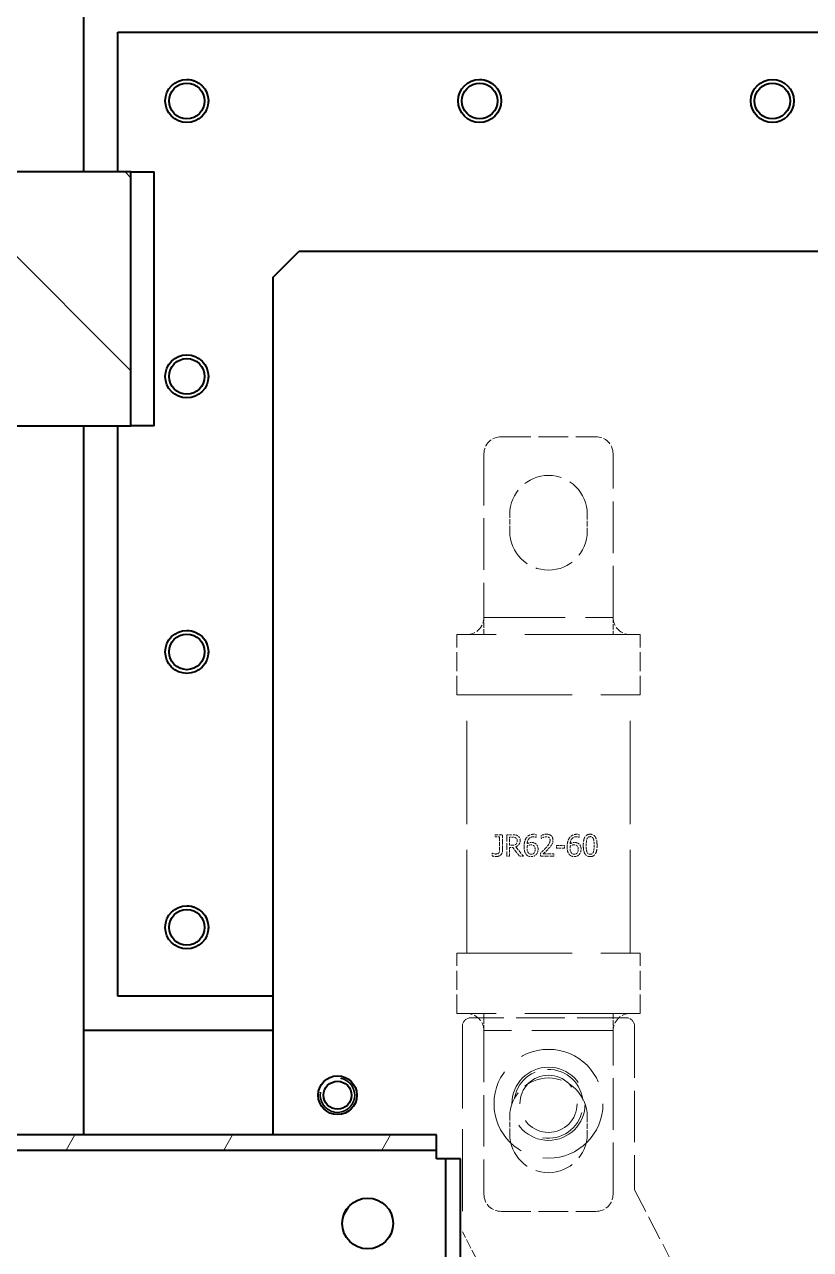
# Model space of a CAD drawing. Header units: millimetres. Extents: x 0 to 5945, y 0 to 4205.
# Drawn here: x 1762.9 to 1854.2, y 637.2 to 779.5 of the extents above; entities that cross this region are included whole.
import ezdxf

# ---------------------------------------------------------------- set-up
doc = ezdxf.new("R2010")
doc.units = ezdxf.units.MM
doc.header["$LTSCALE"] = 5
doc.linetypes.add('DASHED', pattern=[0.2067, 0.1654, -0.0413])
for name, color, linetype, lineweight in [('가려진 것(ISO)', 2, 'DASHED', 18), ('가시적인 것(ISO)', 3, 'Continuous', 40), ('가시적인 좁은 것(ISO)', 3, 'Continuous', 35), ('해치(ISO)', 7, 'Continuous', 18)]:
    doc.layers.add(name, color=color, linetype=linetype, lineweight=lineweight)

msp = doc.modelspace()

# ---------------------------------------------------------------- hatches: boundary and pattern name
at = {"layer": '해치(ISO)'}
h = msp.add_hatch(dxfattribs=at)
h.set_pattern_fill('ANSI31', color=256, scale=127, angle=90.00021, style=0)
h.set_pattern_definition([(135.0002, (0, 0), (-11.22528, -11.22536), [])])
h.paths.add_polyline_path([(1775.237, 732.873), (1775.237, 762.373), (1738.237, 762.373), (1738.237, 732.873)])
h = msp.add_hatch(dxfattribs=at)
h.set_pattern_fill('ANSI31', color=256, scale=127, angle=14.99998, style=0)
h.set_pattern_definition([(60, (0, 0), (-13.74815, 7.9375), [])])
edge = h.paths.add_edge_path()
edge.add_ellipse((1787.737, 575.323), major_axis=(2.95, 0), ratio=1, start_angle=0, end_angle=360)
edge = h.paths.add_edge_path()
edge.add_ellipse((1767.737, 575.323), major_axis=(2.95, 0), ratio=1, start_angle=0, end_angle=360)
edge = h.paths.add_edge_path()
edge.add_ellipse((1717.737, 575.323), major_axis=(2.95, 0), ratio=1, start_angle=0, end_angle=360)
edge = h.paths.add_edge_path()
edge.add_ellipse((1697.737, 575.323), major_axis=(2.95, 0), ratio=1, start_angle=0, end_angle=360)
edge = h.paths.add_edge_path()
edge.add_ellipse((1677.737, 575.323), major_axis=(2.95, 0), ratio=1, start_angle=0, end_angle=360)
edge = h.paths.add_edge_path()
edge.add_ellipse((1802.737, 640.223), major_axis=(2.95, 0), ratio=1, start_angle=0, end_angle=360)
edge = h.paths.add_edge_path()
edge.add_ellipse((1662.737, 640.223), major_axis=(2.95, 0), ratio=1, start_angle=0, end_angle=360)
edge = h.paths.add_edge_path()
edge.add_ellipse((1662.737, 566.223), major_axis=(2.95, 0), ratio=1, start_angle=0, end_angle=360)
edge = h.paths.add_edge_path()
edge.add_ellipse((1802.737, 566.223), major_axis=(-2.95, 0), ratio=1, start_angle=0, end_angle=32.72269)
edge.add_ellipse((1802.737, 566.223), major_axis=(-2.482, -1.595), ratio=1, start_angle=0, end_angle=114.5049)
edge.add_ellipse((1802.737, 566.223), major_axis=(2.48, -1.597), ratio=1, start_angle=0, end_angle=40.62343)
edge.add_ellipse((1802.737, 566.223), major_axis=(2.922, 0.403), ratio=1, start_angle=0, end_angle=164.24824)
edge.add_ellipse((1802.737, 566.223), major_axis=(-2.922, 0.405), ratio=1, start_angle=0, end_angle=7.90075)
h.paths.add_polyline_path([(1651.941, 647.723), (1651.941, 558.723), (1653.704, 558.723), (1653.704, 647.723)])
h.paths.add_polyline_path([(1813.533, 558.723), (1813.533, 564.622), (1813.533, 566.622), (1813.533, 647.723), (1811.77, 647.723), (1811.77, 566.623), (1811.77, 564.623), (1811.77, 558.723)])
h.paths.add_polyline_path([(1654.737, 557.69), (1654.737, 555.927), (1810.737, 555.927), (1810.737, 557.69)])
h.paths.add_polyline_path([(1654.737, 650.519), (1654.737, 648.756), (1810.737, 648.756), (1810.737, 650.519)])

# ---------------------------------------------------------------- linework, layer by layer
at = {"layer": '가려진 것(ISO)', "ltscale": 4.190233}
for p, q in [((1818.237, 731.623), (1829.237, 731.623)), ((1818.237, 641.623), (1829.237, 641.623))]:
    msp.add_line(p, q, dxfattribs=at)
at = {"layer": '가려진 것(ISO)', "ltscale": 7.237747}
for p, q in [((1816.237, 729.623), (1816.237, 710.623)), ((1831.237, 710.623), (1831.237, 729.623)), ((1816.237, 662.623), (1816.237, 643.623)), ((1831.237, 643.623), (1831.237, 662.623)), ((1833.737, 663.123), (1833.737, 644.123))]:
    msp.add_line(p, q, dxfattribs=at)
at = {"layer": '가려진 것(ISO)', "ltscale": 0.761779}
for p, q in [((1819.237, 720.623), (1819.237, 722.623)), ((1828.237, 722.623), (1828.237, 720.623)), ((1816.237, 708.623), (1816.237, 710.623)), ((1831.237, 710.623), (1831.237, 708.623)), ((1816.237, 662.623), (1816.237, 664.623)), ((1831.237, 664.623), (1831.237, 662.623)), ((1819.237, 650.623), (1819.237, 652.623)), ((1828.237, 652.623), (1828.237, 650.623))]:
    msp.add_line(p, q, dxfattribs=at)
at = {"layer": '가려진 것(ISO)', "ltscale": 11.399102}
for p, q in [((1816.237, 710.623), (1831.237, 710.623)), ((1831.237, 662.623), (1816.237, 662.623))]:
    msp.add_line(p, q, dxfattribs=at)
at = {"layer": '가려진 것(ISO)', "ltscale": 16.186726}
for p, q in [((1834.387, 708.623), (1813.087, 708.623)), ((1813.087, 701.623), (1834.387, 701.623)), ((1813.087, 671.623), (1834.387, 671.623)), ((1834.387, 664.623), (1813.087, 664.623))]:
    msp.add_line(p, q, dxfattribs=at)
at = {"layer": '가려진 것(ISO)', "ltscale": 2.666475}
for p, q in [((1813.087, 701.623), (1813.087, 708.623)), ((1834.387, 701.623), (1834.387, 708.623)), ((1813.087, 664.623), (1813.087, 671.623)), ((1834.387, 664.623), (1834.387, 671.623))]:
    msp.add_line(p, q, dxfattribs=at)
at = {"layer": '가려진 것(ISO)', "ltscale": 14.513788}
for p, q in [((1814.237, 671.623), (1814.237, 701.623)), ((1833.237, 671.623), (1833.237, 701.623))]:
    msp.add_line(p, q, dxfattribs=at)
at = {"layer": '가려진 것(ISO)', "ltscale": 0.408742}
msp.add_line((1817.53, 685.386), (1818.391, 685.386), dxfattribs=at)
at = {"layer": '가려진 것(ISO)', "ltscale": 0.101}
msp.add_line((1817.53, 685.386), (1817.53, 685.121), dxfattribs=at)
at = {"layer": '가려진 것(ISO)', "ltscale": 0.254898}
msp.add_line((1818.058, 685.121), (1817.53, 685.121), dxfattribs=at)
at = {"layer": '가려진 것(ISO)', "ltscale": 0.554793}
msp.add_line((1818.058, 685.121), (1818.058, 683.664), dxfattribs=at)
at = {"layer": '가려진 것(ISO)', "ltscale": 0.704514}
msp.add_line((1818.391, 683.536), (1818.391, 685.386), dxfattribs=at)
at = {"layer": '가려진 것(ISO)', "ltscale": 0.277625}
msp.add_line((1818.881, 685.386), (1819.525, 685.386), dxfattribs=at)
at = {"layer": '가려진 것(ISO)', "ltscale": 0.952248}
msp.add_line((1818.881, 685.386), (1818.881, 682.886), dxfattribs=at)
at = {"layer": '가려진 것(ISO)', "ltscale": 0.357995}
msp.add_line((1819.213, 684.158), (1819.213, 685.098), dxfattribs=at)
at = {"layer": '가려진 것(ISO)', "ltscale": 0.140725}
msp.add_line((1819.543, 685.098), (1819.213, 685.098), dxfattribs=at)
at = {"layer": '가려진 것(ISO)', "ltscale": 0.005363}
msp.add_line((1822.307, 685.076), (1822.293, 685.076), dxfattribs=at)
at = {"layer": '가려진 것(ISO)', "ltscale": 0.122609}
for p, q in [((1822.307, 685.076), (1822.307, 685.398)), ((1827.307, 685.076), (1827.307, 685.398))]:
    msp.add_line(p, q, dxfattribs=at)
at = {"layer": '가려진 것(ISO)', "ltscale": 0.135729}
msp.add_line((1822.872, 685.289), (1822.872, 684.932), dxfattribs=at)
at = {"layer": '가려진 것(ISO)', "ltscale": 0.006873}
msp.add_line((1822.89, 684.932), (1822.872, 684.932), dxfattribs=at)
at = {"layer": '가려진 것(ISO)', "ltscale": 0.005708}
msp.add_line((1827.307, 685.076), (1827.293, 685.076), dxfattribs=at)
at = {"layer": '가려진 것(ISO)', "ltscale": 0.009279}
msp.add_line((1817.21, 683.22), (1817.228, 683.22), dxfattribs=at)
at = {"layer": '가려진 것(ISO)', "ltscale": 0.121838}
msp.add_line((1817.21, 683.22), (1817.21, 682.9), dxfattribs=at)
at = {"layer": '가려진 것(ISO)', "ltscale": 0.124447}
msp.add_line((1819.213, 684.158), (1819.505, 684.158), dxfattribs=at)
at = {"layer": '가려진 것(ISO)', "ltscale": 0.378833}
msp.add_line((1819.213, 682.886), (1819.213, 683.881), dxfattribs=at)
at = {"layer": '가려진 것(ISO)', "ltscale": 0.162092}
msp.add_line((1819.594, 683.881), (1819.213, 683.881), dxfattribs=at)
at = {"layer": '가려진 것(ISO)', "ltscale": 0.500089}
msp.add_line((1820.384, 682.886), (1819.594, 683.881), dxfattribs=at)
at = {"layer": '가려진 것(ISO)', "ltscale": 0.549816}
msp.add_line((1819.926, 683.974), (1820.816, 682.886), dxfattribs=at)
at = {"layer": '가려진 것(ISO)', "ltscale": 0.134957}
msp.add_line((1822.819, 683.241), (1822.819, 682.886), dxfattribs=at)
at = {"layer": '가려진 것(ISO)', "ltscale": 0.467898}
msp.add_line((1823.133, 683.176), (1824.361, 683.176), dxfattribs=at)
at = {"layer": '가려진 것(ISO)', "ltscale": 0.110261}
msp.add_line((1824.361, 682.886), (1824.361, 683.176), dxfattribs=at)
at = {"layer": '가려진 것(ISO)', "ltscale": 0.364289}
for p, q in [((1824.665, 684.132), (1825.611, 684.132)), ((1825.611, 683.828), (1824.665, 683.828))]:
    msp.add_line(p, q, dxfattribs=at)
at = {"layer": '가려진 것(ISO)', "ltscale": 0.115664}
for p, q in [((1824.665, 684.132), (1824.665, 683.828)), ((1825.611, 683.828), (1825.611, 684.132))]:
    msp.add_line(p, q, dxfattribs=at)
at = {"layer": '가려진 것(ISO)', "ltscale": 0.144507}
msp.add_line((1819.213, 682.886), (1818.881, 682.886), dxfattribs=at)
at = {"layer": '가려진 것(ISO)', "ltscale": 0.173639}
msp.add_line((1820.816, 682.886), (1820.384, 682.886), dxfattribs=at)
at = {"layer": '가려진 것(ISO)', "ltscale": 0.587895}
msp.add_line((1824.361, 682.886), (1822.819, 682.886), dxfattribs=at)
at = {"layer": '가려진 것(ISO)', "ltscale": 6.856808}
msp.add_line((1832.737, 664.123), (1814.737, 664.123), dxfattribs=at)
at = {"layer": '가려진 것(ISO)', "ltscale": 11.546256}
msp.add_line((1813.737, 663.123), (1813.737, 639.257), dxfattribs=at)
at = {"layer": '가려진 것(ISO)', "ltscale": 3.430929}
msp.add_line((1833.737, 644.123), (1837.875, 636.123), dxfattribs=at)
at = {"layer": '가려진 것(ISO)', "ltscale": 1.343958}
msp.add_line((1815.358, 636.123), (1813.737, 639.257), dxfattribs=at)
at = {"layer": '가려진 것(ISO)', "ltscale": 12.817657}
msp.add_circle((1823.737, 654.123), 6.325, dxfattribs=at)
at = {"layer": '가려진 것(ISO)', "ltscale": 12.918983}
msp.add_circle((1823.737, 654.123), 4.25, dxfattribs=at)
at = {"layer": '가려진 것(ISO)', "ltscale": 10.102645}
msp.add_circle((1823.737, 654.123), 3.324, dxfattribs=at)
at = {"layer": '가려진 것(ISO)', "ltscale": 1.196656}
for centre, start, end in [((1818.237, 729.623), 90, 180), ((1829.237, 729.623), 0, 90), ((1814.237, 710.623), 270, 0), ((1833.237, 710.623), 180, 270), ((1814.237, 662.623), 0, 90), ((1833.237, 662.623), 90, 180), ((1818.237, 643.623), 180, 270), ((1829.237, 643.623), 270, 0)]:
    msp.add_arc(centre, 2, start, end, dxfattribs=at)
at = {"layer": '가려진 것(ISO)', "ltscale": 5.385303}
for centre, start, end in [((1823.737, 722.623), 0, 180), ((1823.737, 720.623), 180, 0), ((1823.737, 652.623), 0, 180), ((1823.737, 650.623), 180, 0)]:
    msp.add_arc(centre, 4.5, start, end, dxfattribs=at)
at = {"layer": '가려진 것(ISO)', "ltscale": 0.598278}
for centre, start, end in [((1814.737, 663.123), 90, 180), ((1832.737, 663.123), 0, 90)]:
    msp.add_arc(centre, 1, start, end, dxfattribs=at)
at = {"layer": '가려진 것(ISO)', "ltscale": 7.180437}
msp.add_arc((1823.737, 654.123), 4, 260, 170, dxfattribs=at)
at = {"layer": '가려진 것(ISO)', "ltscale": 0.273012}
msp.add_open_spline([(1820.161, 685.254), (1820.086, 685.303), (1820.007, 685.337), (1819.826, 685.377), (1819.701, 685.382), (1819.596, 685.386), (1819.561, 685.386), (1819.525, 685.386)], degree=3, knots=[-0.054664366, -0.054664366, -0.054664366, -0.054664366, -0.034591986, -0.034591986, -0.011808294, -0.011808294, 0, 0, 0, 0], dxfattribs=at)
at = {"layer": '가려진 것(ISO)', "ltscale": 0.171168}
msp.add_open_spline([(1819.543, 685.098), (1819.663, 685.098), (1819.737, 685.088), (1819.839, 685.065), (1819.892, 685.045), (1819.941, 685.013)], degree=3, knots=[-0.034060259, -0.034060259, -0.034060259, -0.034060259, -0.018377556, -0.018377556, 0, 0, 0, 0], dxfattribs=at)
at = {"layer": '가려진 것(ISO)', "ltscale": 0.377433}
msp.add_open_spline([(1819.926, 683.974), (1820.022, 684.01), (1820.113, 684.059), (1820.24, 684.169), (1820.3, 684.231), (1820.393, 684.391), (1820.421, 684.476), (1820.442, 684.612), (1820.445, 684.66), (1820.445, 684.707)], degree=3, knots=[-0.1196822, -0.1196822, -0.1196822, -0.1196822, -0.0707649, -0.0707649, -0.04154706, -0.04154706, -0.0142504, -0.0142504, 0, 0, 0, 0], dxfattribs=at)
at = {"layer": '가려진 것(ISO)', "ltscale": 0.149238}
msp.add_open_spline([(1819.941, 685.013), (1819.97, 684.994), (1819.996, 684.97), (1820.038, 684.918), (1820.056, 684.889), (1820.09, 684.797), (1820.099, 684.739), (1820.099, 684.681)], degree=3, knots=[-0.044371603, -0.044371603, -0.044371603, -0.044371603, -0.029728462, -0.029728462, -0.01746242, -0.01746242, 0, 0, 0, 0], dxfattribs=at)
at = {"layer": '가려진 것(ISO)', "ltscale": 0.166024}
msp.add_open_spline([(1820.099, 684.681), (1820.099, 684.633), (1820.095, 684.585), (1820.076, 684.481), (1820.06, 684.441), (1820.026, 684.368), (1819.995, 684.325), (1819.957, 684.288)], degree=3, knots=[-0.031333941, -0.031333941, -0.031333941, -0.031333941, -0.024721506, -0.024721506, -0.016696328, -0.016696328, 0, 0, 0, 0], dxfattribs=at)
at = {"layer": '가려진 것(ISO)', "ltscale": 0.25046}
msp.add_open_spline([(1820.445, 684.707), (1820.445, 684.765), (1820.44, 684.824), (1820.417, 684.931), (1820.4, 684.979), (1820.355, 685.064), (1820.311, 685.136), (1820.207, 685.223), (1820.184, 685.239), (1820.161, 685.254)], degree=3, knots=[-0.12463153, -0.12463153, -0.12463153, -0.12463153, -0.0812809, -0.0812809, -0.04256181, -0.04256181, -0.00868724, -0.00868724, 0, 0, 0, 0], dxfattribs=at)
at = {"layer": '가려진 것(ISO)', "ltscale": 0.419814}
msp.add_open_spline([(1821.176, 685.03), (1821.092, 684.913), (1821.032, 684.783), (1820.947, 684.504), (1820.919, 684.343), (1820.904, 684.101), (1820.903, 684.042), (1820.903, 683.984)], degree=3, knots=[-0.12760007, -0.12760007, -0.12760007, -0.12760007, -0.07278553, -0.07278553, -0.01750933, -0.01750933, 0, 0, 0, 0], dxfattribs=at)
at = {"layer": '가려진 것(ISO)', "ltscale": 0.3789}
msp.add_open_spline([(1822.023, 685.433), (1821.939, 685.433), (1821.855, 685.426), (1821.697, 685.394), (1821.623, 685.371), (1821.472, 685.302), (1821.361, 685.238), (1821.229, 685.098), (1821.201, 685.065), (1821.176, 685.03)], degree=3, knots=[-0.14152519, -0.14152519, -0.14152519, -0.14152519, -0.09859645, -0.09859645, -0.05876639, -0.05876639, -0.01308196, -0.01308196, 0, 0, 0, 0], dxfattribs=at)
at = {"layer": '가려진 것(ISO)', "ltscale": 0.476875}
msp.add_open_spline([(1821.247, 684.308), (1821.256, 684.41), (1821.273, 684.513), (1821.327, 684.693), (1821.361, 684.773), (1821.464, 684.931), (1821.526, 684.988), (1821.651, 685.075), (1821.728, 685.108), (1821.866, 685.138), (1821.922, 685.143), (1821.979, 685.143)], degree=3, knots=[-0.10123763, -0.10123763, -0.10123763, -0.10123763, -0.08096199, -0.08096199, -0.06369577, -0.06369577, -0.04325844, -0.04325844, -0.01717021, -0.01717021, 0, 0, 0, 0], dxfattribs=at)
at = {"layer": '가려진 것(ISO)', "ltscale": 0.12489}
msp.add_open_spline([(1821.979, 685.143), (1822.129, 685.143), (1822.224, 685.105), (1822.273, 685.086), (1822.283, 685.081), (1822.293, 685.076)], degree=3, knots=[-0.015949455, -0.015949455, -0.015949455, -0.015949455, -0.003274133, -0.003274133, 0, 0, 0, 0], dxfattribs=at)
at = {"layer": '가려진 것(ISO)', "ltscale": 0.110616}
msp.add_open_spline([(1822.307, 685.398), (1822.228, 685.424), (1822.137, 685.43), (1822.054, 685.432), (1822.039, 685.433), (1822.023, 685.433)], degree=3, knots=[-0.025311614, -0.025311614, -0.025311614, -0.025311614, -0.004705461, -0.004705461, 0, 0, 0, 0], dxfattribs=at)
at = {"layer": '가려진 것(ISO)', "ltscale": 0.252628}
msp.add_open_spline([(1823.512, 685.439), (1823.316, 685.439), (1823.12, 685.39), (1822.916, 685.309), (1822.893, 685.299), (1822.872, 685.289)], degree=3, knots=[-0.065944454, -0.065944454, -0.065944454, -0.065944454, -0.007184685, -0.007184685, 0, 0, 0, 0], dxfattribs=at)
at = {"layer": '가려진 것(ISO)', "ltscale": 0.106803}
msp.add_open_spline([(1822.89, 684.932), (1822.918, 684.951), (1822.95, 684.972), (1823.009, 685.009), (1823.045, 685.031), (1823.106, 685.059), (1823.12, 685.065), (1823.133, 685.07)], degree=3, knots=[-0.034956599, -0.034956599, -0.034956599, -0.034956599, -0.020325539, -0.020325539, -0.004405499, -0.004405499, 0, 0, 0, 0], dxfattribs=at)
at = {"layer": '가려진 것(ISO)', "ltscale": 0.139302}
msp.add_open_spline([(1823.133, 685.07), (1823.218, 685.105), (1823.324, 685.139), (1823.454, 685.148), (1823.471, 685.149), (1823.488, 685.149)], degree=3, knots=[-0.039082403, -0.039082403, -0.039082403, -0.039082403, -0.005165579, -0.005165579, 0, 0, 0, 0], dxfattribs=at)
at = {"layer": '가려진 것(ISO)', "ltscale": 0.397771}
msp.add_open_spline([(1823.917, 684.734), (1823.917, 684.677), (1823.911, 684.62), (1823.885, 684.507), (1823.866, 684.452), (1823.811, 684.336), (1823.749, 684.223), (1823.524, 683.955), (1823.474, 683.898), (1823.423, 683.842)], degree=3, knots=[-0.24140122, -0.24140122, -0.24140122, -0.24140122, -0.17391099, -0.17391099, -0.10486596, -0.10486596, -0.02255702, -0.02255702, 0, 0, 0, 0], dxfattribs=at)
at = {"layer": '가려진 것(ISO)', "ltscale": 0.125375}
msp.add_open_spline([(1823.488, 685.149), (1823.538, 685.149), (1823.588, 685.144), (1823.679, 685.118), (1823.721, 685.1), (1823.771, 685.066), (1823.783, 685.057), (1823.794, 685.048)], degree=3, knots=[-0.033100109, -0.033100109, -0.033100109, -0.033100109, -0.018135955, -0.018135955, -0.004466706, -0.004466706, 0, 0, 0, 0], dxfattribs=at)
at = {"layer": '가려진 것(ISO)', "ltscale": 0.437306}
msp.add_open_spline([(1824.258, 684.752), (1824.258, 684.828), (1824.249, 684.904), (1824.209, 685.043), (1824.18, 685.105), (1824.102, 685.215), (1824.047, 685.275), (1823.886, 685.376), (1823.796, 685.407), (1823.639, 685.434), (1823.576, 685.439), (1823.512, 685.439)], degree=3, knots=[-0.13851553, -0.13851553, -0.13851553, -0.13851553, -0.10579696, -0.10579696, -0.07581742, -0.07581742, -0.04769428, -0.04769428, -0.01899128, -0.01899128, 0, 0, 0, 0], dxfattribs=at)
at = {"layer": '가려진 것(ISO)', "ltscale": 0.13261}
msp.add_open_spline([(1823.794, 685.048), (1823.811, 685.033), (1823.826, 685.017), (1823.853, 684.981), (1823.865, 684.961), (1823.895, 684.9), (1823.909, 684.852), (1823.917, 684.773), (1823.917, 684.753), (1823.917, 684.734)], degree=3, knots=[-0.042373061, -0.042373061, -0.042373061, -0.042373061, -0.033335124, -0.033335124, -0.023979076, -0.023979076, -0.005860378, -0.005860378, 0, 0, 0, 0], dxfattribs=at)
at = {"layer": '가려진 것(ISO)', "ltscale": 0.199185}
msp.add_open_spline([(1824.128, 684.252), (1824.164, 684.313), (1824.192, 684.378), (1824.231, 684.503), (1824.248, 684.574), (1824.257, 684.696), (1824.258, 684.724), (1824.258, 684.752)], degree=3, knots=[-0.070068024, -0.070068024, -0.070068024, -0.070068024, -0.03676824, -0.03676824, -0.008321381, -0.008321381, 0, 0, 0, 0], dxfattribs=at)
at = {"layer": '가려진 것(ISO)', "ltscale": 0.419428}
msp.add_open_spline([(1826.176, 685.03), (1826.093, 684.913), (1826.032, 684.783), (1825.954, 684.527), (1825.921, 684.369), (1825.905, 684.103), (1825.903, 684.044), (1825.903, 683.984)], degree=3, knots=[-0.1527943, -0.1527943, -0.1527943, -0.1527943, -0.07987481, -0.07987481, -0.01783484, -0.01783484, 0, 0, 0, 0], dxfattribs=at)
at = {"layer": '가려진 것(ISO)', "ltscale": 0.385581}
msp.add_open_spline([(1827.023, 685.433), (1826.939, 685.433), (1826.854, 685.426), (1826.694, 685.393), (1826.619, 685.369), (1826.467, 685.299), (1826.359, 685.236), (1826.229, 685.098), (1826.201, 685.065), (1826.176, 685.03)], degree=3, knots=[-0.14208127, -0.14208127, -0.14208127, -0.14208127, -0.09806841, -0.09806841, -0.05785779, -0.05785779, -0.01312239, -0.01312239, 0, 0, 0, 0], dxfattribs=at)
at = {"layer": '가려진 것(ISO)', "ltscale": 0.482421}
msp.add_open_spline([(1826.247, 684.308), (1826.256, 684.411), (1826.274, 684.515), (1826.329, 684.698), (1826.364, 684.779), (1826.468, 684.935), (1826.53, 684.991), (1826.656, 685.078), (1826.734, 685.11), (1826.871, 685.138), (1826.925, 685.143), (1826.979, 685.143)], degree=3, knots=[-0.10315419, -0.10315419, -0.10315419, -0.10315419, -0.08232484, -0.08232484, -0.06458383, -0.06458383, -0.04401496, -0.04401496, -0.01710048, -0.01710048, 0, 0, 0, 0], dxfattribs=at)
at = {"layer": '가려진 것(ISO)', "ltscale": 0.131135}
msp.add_open_spline([(1826.979, 685.143), (1827.131, 685.143), (1827.227, 685.104), (1827.274, 685.085), (1827.284, 685.081), (1827.293, 685.076)], degree=3, knots=[-0.016218265, -0.016218265, -0.016218265, -0.016218265, -0.003224325, -0.003224325, 0, 0, 0, 0], dxfattribs=at)
at = {"layer": '가려진 것(ISO)', "ltscale": 0.116559}
msp.add_open_spline([(1827.307, 685.398), (1827.227, 685.425), (1827.134, 685.43), (1827.053, 685.432), (1827.038, 685.433), (1827.023, 685.433)], degree=3, knots=[-0.0260772, -0.0260772, -0.0260772, -0.0260772, -0.004715452, -0.004715452, 0, 0, 0, 0], dxfattribs=at)
at = {"layer": '가려진 것(ISO)', "ltscale": 0.690458}
msp.add_open_spline([(1828.577, 685.437), (1828.466, 685.437), (1828.353, 685.42), (1828.174, 685.338), (1828.109, 685.29), (1827.979, 685.15), (1827.931, 685.059), (1827.836, 684.816), (1827.805, 684.633), (1827.781, 684.355), (1827.777, 684.243), (1827.777, 684.134)], degree=3, knots=[-0.16704468, -0.16704468, -0.16704468, -0.16704468, -0.13474958, -0.13474958, -0.11214712, -0.11214712, -0.08386527, -0.08386527, -0.03282273, -0.03282273, 0, 0, 0, 0], dxfattribs=at)
at = {"layer": '가려진 것(ISO)', "ltscale": 0.29436}
msp.add_open_spline([(1828.117, 684.134), (1828.117, 684.294), (1828.121, 684.455), (1828.151, 684.709), (1828.17, 684.809), (1828.204, 684.896)], degree=3, knots=[-0.076791672, -0.076791672, -0.076791672, -0.076791672, -0.028555611, -0.028555611, 0, 0, 0, 0], dxfattribs=at)
at = {"layer": '가려진 것(ISO)', "ltscale": 0.203335}
msp.add_open_spline([(1828.204, 684.896), (1828.227, 684.952), (1828.257, 685.005), (1828.337, 685.092), (1828.377, 685.114), (1828.46, 685.151), (1828.519, 685.159), (1828.577, 685.159)], degree=3, knots=[-0.040213998, -0.040213998, -0.040213998, -0.040213998, -0.030249494, -0.030249494, -0.019967375, -0.019967375, 0, 0, 0, 0], dxfattribs=at)
at = {"layer": '가려진 것(ISO)', "ltscale": 0.699436}
msp.add_open_spline([(1829.375, 684.136), (1829.375, 684.343), (1829.361, 684.564), (1829.287, 684.882), (1829.248, 684.998), (1829.157, 685.156), (1829.105, 685.233), (1828.945, 685.358), (1828.86, 685.396), (1828.706, 685.431), (1828.642, 685.437), (1828.577, 685.437)], degree=3, knots=[-0.26110065, -0.26110065, -0.26110065, -0.26110065, -0.15427545, -0.15427545, -0.09074831, -0.09074831, -0.05490559, -0.05490559, -0.0224065, -0.0224065, 0, 0, 0, 0], dxfattribs=at)
at = {"layer": '가려진 것(ISO)', "ltscale": 0.203215}
msp.add_open_spline([(1828.577, 685.159), (1828.633, 685.159), (1828.689, 685.151), (1828.767, 685.119), (1828.809, 685.097), (1828.892, 685.008), (1828.921, 684.957), (1828.944, 684.9)], degree=3, knots=[-0.080602149, -0.080602149, -0.080602149, -0.080602149, -0.039421956, -0.039421956, -0.018815471, -0.018815471, 0, 0, 0, 0], dxfattribs=at)
at = {"layer": '가려진 것(ISO)', "ltscale": 0.295907}
msp.add_open_spline([(1828.944, 684.9), (1828.945, 684.895), (1828.947, 684.891), (1828.993, 684.769), (1829.009, 684.64), (1829.023, 684.506), (1829.027, 684.438), (1829.032, 684.333), (1829.033, 684.295), (1829.034, 684.237), (1829.034, 684.217), (1829.035, 684.177), (1829.035, 684.156), (1829.035, 684.136)], degree=3, knots=[-0.064679379, -0.064679379, -0.064679379, -0.064679379, -0.063918993, -0.063918993, -0.043618177, -0.043618177, -0.023439167, -0.023439167, -0.012106328, -0.012106328, -0.00611506, -0.00611506, 0, 0, 0, 0], dxfattribs=at)
at = {"layer": '가려진 것(ISO)', "ltscale": 0.193094}
msp.add_open_spline([(1817.607, 683.139), (1817.595, 683.139), (1817.47, 683.14), (1817.248, 683.213), (1817.238, 683.217), (1817.228, 683.22)], degree=3, knots=[-0.091834642, -0.091834642, -0.091834642, -0.091834642, -0.004292055, -0.004292055, 0, 0, 0, 0], dxfattribs=at)
at = {"layer": '가려진 것(ISO)', "ltscale": 0.196239}
msp.add_open_spline([(1817.988, 683.275), (1817.974, 683.255), (1817.958, 683.238), (1817.919, 683.207), (1817.896, 683.193), (1817.834, 683.166), (1817.775, 683.147), (1817.65, 683.14), (1817.628, 683.139), (1817.607, 683.139)], degree=3, knots=[-0.091915659, -0.091915659, -0.091915659, -0.091915659, -0.071599429, -0.071599429, -0.047792735, -0.047792735, -0.00843318, -0.00843318, 0, 0, 0, 0], dxfattribs=at)
at = {"layer": '가려진 것(ISO)', "ltscale": 0.492594}
msp.add_open_spline([(1817.651, 682.852), (1817.752, 682.852), (1817.857, 682.863), (1818.036, 682.923), (1818.113, 682.964), (1818.219, 683.054), (1818.267, 683.103), (1818.344, 683.241), (1818.367, 683.312), (1818.387, 683.436), (1818.391, 683.486), (1818.391, 683.536)], degree=3, knots=[-0.17753396, -0.17753396, -0.17753396, -0.17753396, -0.11471799, -0.11471799, -0.06474154, -0.06474154, -0.03813067, -0.03813067, -0.01501776, -0.01501776, 0, 0, 0, 0], dxfattribs=at)
at = {"layer": '가려진 것(ISO)', "ltscale": 0.155152}
msp.add_open_spline([(1818.058, 683.664), (1818.058, 683.549), (1818.051, 683.463), (1818.036, 683.378), (1818.025, 683.341), (1818.001, 683.296), (1817.995, 683.285), (1817.988, 683.275)], degree=3, knots=[-0.030244565, -0.030244565, -0.030244565, -0.030244565, -0.016045663, -0.016045663, -0.004098835, -0.004098835, 0, 0, 0, 0], dxfattribs=at)
at = {"layer": '가려진 것(ISO)', "ltscale": 0.199946}
msp.add_open_spline([(1819.957, 684.288), (1819.93, 684.262), (1819.901, 684.24), (1819.822, 684.197), (1819.781, 684.187), (1819.679, 684.165), (1819.59, 684.158), (1819.505, 684.158)], degree=3, knots=[-0.038112853, -0.038112853, -0.038112853, -0.038112853, -0.034136392, -0.034136392, -0.028350517, -0.028350517, 0, 0, 0, 0], dxfattribs=at)
at = {"layer": '가려진 것(ISO)', "ltscale": 0.377677}
msp.add_open_spline([(1820.903, 683.984), (1820.903, 683.807), (1820.918, 683.615), (1820.992, 683.37), (1821.034, 683.251), (1821.131, 683.114), (1821.154, 683.086), (1821.178, 683.06)], degree=3, knots=[-0.14114964, -0.14114964, -0.14114964, -0.14114964, -0.05104751, -0.05104751, -0.01087401, -0.01087401, 0, 0, 0, 0], dxfattribs=at)
at = {"layer": '가려진 것(ISO)', "ltscale": 0.060158}
for points, knots in [([(1821.241, 683.909), (1821.241, 683.958), (1821.243, 683.987), (1821.245, 684.02), (1821.246, 684.044), (1821.247, 684.067)], [-0.009827418, -0.009827418, -0.009827418, -0.009827418, -0.0070958712, -0.0070958712, 0, 0, 0, 0]), ([(1826.241, 683.909), (1826.241, 683.958), (1826.243, 683.987), (1826.245, 684.02), (1826.246, 684.044), (1826.247, 684.067)], [-0.0098277635, -0.0098277635, -0.0098277635, -0.0098277635, -0.0070958832, -0.0070958832, 0, 0, 0, 0])]:
    msp.add_open_spline(points, degree=3, knots=knots, dxfattribs=at)
at = {"layer": '가려진 것(ISO)', "ltscale": 0.266972}
msp.add_open_spline([(1821.419, 683.249), (1821.392, 683.279), (1821.368, 683.314), (1821.321, 683.404), (1821.302, 683.46), (1821.253, 683.612), (1821.241, 683.763), (1821.241, 683.909)], degree=3, knots=[-0.062624171, -0.062624171, -0.062624171, -0.062624171, -0.055022876, -0.055022876, -0.043905235, -0.043905235, 0, 0, 0, 0], dxfattribs=at)
at = {"layer": '가려진 것(ISO)', "ltscale": 0.217692}
msp.add_open_spline([(1821.768, 684.483), (1821.686, 684.483), (1821.606, 684.472), (1821.461, 684.428), (1821.387, 684.395), (1821.292, 684.338), (1821.269, 684.323), (1821.247, 684.308)], degree=3, knots=[-0.064215689, -0.064215689, -0.064215689, -0.064215689, -0.034180175, -0.034180175, -0.008184893, -0.008184893, 0, 0, 0, 0], dxfattribs=at)
at = {"layer": '가려진 것(ISO)', "ltscale": 0.184592}
msp.add_open_spline([(1821.247, 684.067), (1821.341, 684.126), (1821.417, 684.154), (1821.539, 684.193), (1821.615, 684.205), (1821.693, 684.205)], degree=3, knots=[-0.039470601, -0.039470601, -0.039470601, -0.039470601, -0.023917131, -0.023917131, 0, 0, 0, 0], dxfattribs=at)
at = {"layer": '가려진 것(ISO)', "ltscale": 0.137587}
msp.add_open_spline([(1821.731, 683.107), (1821.7, 683.107), (1821.668, 683.11), (1821.613, 683.122), (1821.581, 683.131), (1821.5, 683.17), (1821.457, 683.207), (1821.419, 683.249)], degree=3, knots=[-0.040807808, -0.040807808, -0.040807808, -0.040807808, -0.027512539, -0.027512539, -0.016950541, -0.016950541, 0, 0, 0, 0], dxfattribs=at)
at = {"layer": '가려진 것(ISO)', "ltscale": 0.13104}
msp.add_open_spline([(1821.693, 684.205), (1821.775, 684.205), (1821.845, 684.194), (1821.933, 684.169), (1821.975, 684.148), (1822.013, 684.118)], degree=3, knots=[-0.027826064, -0.027826064, -0.027826064, -0.027826064, -0.014712007, -0.014712007, 0, 0, 0, 0], dxfattribs=at)
at = {"layer": '가려진 것(ISO)', "ltscale": 0.317763}
msp.add_open_spline([(1822.183, 683.682), (1822.183, 683.571), (1822.169, 683.463), (1822.108, 683.316), (1822.078, 683.268), (1821.999, 683.189), (1821.956, 683.16), (1821.852, 683.117), (1821.792, 683.107), (1821.731, 683.107)], degree=3, knots=[-0.082343246, -0.082343246, -0.082343246, -0.082343246, -0.05235454, -0.05235454, -0.034489528, -0.034489528, -0.018544585, -0.018544585, 0, 0, 0, 0], dxfattribs=at)
at = {"layer": '가려진 것(ISO)', "ltscale": 0.199722}
msp.add_open_spline([(1822.252, 684.335), (1822.192, 684.379), (1822.125, 684.42), (1821.986, 684.467), (1821.912, 684.476), (1821.821, 684.482), (1821.794, 684.483), (1821.768, 684.483)], degree=3, knots=[-0.048505632, -0.048505632, -0.048505632, -0.048505632, -0.027933514, -0.027933514, -0.008103981, -0.008103981, 0, 0, 0, 0], dxfattribs=at)
at = {"layer": '가려진 것(ISO)', "ltscale": 0.185184}
msp.add_open_spline([(1822.013, 684.118), (1822.042, 684.094), (1822.068, 684.067), (1822.116, 684.001), (1822.132, 683.967), (1822.173, 683.864), (1822.183, 683.774), (1822.183, 683.682)], degree=3, knots=[-0.045030136, -0.045030136, -0.045030136, -0.045030136, -0.036983834, -0.036983834, -0.027470808, -0.027470808, 0, 0, 0, 0], dxfattribs=at)
at = {"layer": '가려진 것(ISO)', "ltscale": 0.275053}
msp.add_open_spline([(1822.524, 683.696), (1822.524, 683.823), (1822.506, 683.952), (1822.435, 684.122), (1822.397, 684.198), (1822.302, 684.294), (1822.278, 684.315), (1822.252, 684.335)], degree=3, knots=[-0.10955646, -0.10955646, -0.10955646, -0.10955646, -0.04070122, -0.04070122, -0.00974575, -0.00974575, 0, 0, 0, 0], dxfattribs=at)
at = {"layer": '가려진 것(ISO)', "ltscale": 0.262154}
msp.add_open_spline([(1822.289, 683.068), (1822.353, 683.134), (1822.403, 683.211), (1822.489, 683.402), (1822.51, 683.502), (1822.522, 683.625), (1822.524, 683.66), (1822.524, 683.696)], degree=3, knots=[-0.05765717, -0.05765717, -0.05765717, -0.05765717, -0.036994725, -0.036994725, -0.010794869, -0.010794869, 0, 0, 0, 0], dxfattribs=at)
at = {"layer": '가려진 것(ISO)', "ltscale": 0.325045}
msp.add_open_spline([(1823.423, 683.842), (1823.328, 683.738), (1823.174, 683.577), (1822.882, 683.3), (1822.851, 683.27), (1822.819, 683.241)], degree=3, knots=[-0.12092803, -0.12092803, -0.12092803, -0.12092803, -0.01294085, -0.01294085, 0, 0, 0, 0], dxfattribs=at)
at = {"layer": '가려진 것(ISO)', "ltscale": 0.352644}
msp.add_open_spline([(1823.133, 683.176), (1823.234, 683.269), (1823.481, 683.495), (1823.731, 683.757), (1823.763, 683.79), (1823.794, 683.824)], degree=3, knots=[-0.1086404, -0.1086404, -0.1086404, -0.1086404, -0.01375066, -0.01375066, 0, 0, 0, 0], dxfattribs=at)
at = {"layer": '가려진 것(ISO)', "ltscale": 0.207195}
msp.add_open_spline([(1823.794, 683.824), (1823.901, 683.938), (1824.007, 684.056), (1824.104, 684.209), (1824.116, 684.23), (1824.128, 684.252)], degree=3, knots=[-0.054341651, -0.054341651, -0.054341651, -0.054341651, -0.007314039, -0.007314039, 0, 0, 0, 0], dxfattribs=at)
at = {"layer": '가려진 것(ISO)', "ltscale": 0.377235}
msp.add_open_spline([(1825.903, 683.984), (1825.903, 683.806), (1825.919, 683.613), (1825.998, 683.35), (1826.042, 683.24), (1826.131, 683.114), (1826.154, 683.086), (1826.178, 683.06)], degree=3, knots=[-0.1134236, -0.1134236, -0.1134236, -0.1134236, -0.04694345, -0.04694345, -0.01088835, -0.01088835, 0, 0, 0, 0], dxfattribs=at)
at = {"layer": '가려진 것(ISO)', "ltscale": 0.267162}
msp.add_open_spline([(1826.419, 683.249), (1826.392, 683.279), (1826.368, 683.314), (1826.321, 683.404), (1826.302, 683.46), (1826.253, 683.612), (1826.241, 683.762), (1826.241, 683.909)], degree=3, knots=[-0.063033156, -0.063033156, -0.063033156, -0.063033156, -0.055331918, -0.055331918, -0.044101496, -0.044101496, 0, 0, 0, 0], dxfattribs=at)
at = {"layer": '가려진 것(ISO)', "ltscale": 0.220766}
msp.add_open_spline([(1826.768, 684.483), (1826.687, 684.483), (1826.606, 684.473), (1826.461, 684.428), (1826.387, 684.395), (1826.292, 684.338), (1826.269, 684.323), (1826.247, 684.308)], degree=3, knots=[-0.065005783, -0.065005783, -0.065005783, -0.065005783, -0.034395353, -0.034395353, -0.00819549, -0.00819549, 0, 0, 0, 0], dxfattribs=at)
at = {"layer": '가려진 것(ISO)', "ltscale": 0.186866}
msp.add_open_spline([(1826.247, 684.067), (1826.341, 684.126), (1826.417, 684.154), (1826.54, 684.193), (1826.616, 684.205), (1826.693, 684.205)], degree=3, knots=[-0.040167944, -0.040167944, -0.040167944, -0.040167944, -0.024372454, -0.024372454, 0, 0, 0, 0], dxfattribs=at)
at = {"layer": '가려진 것(ISO)', "ltscale": 0.139785}
msp.add_open_spline([(1826.731, 683.107), (1826.7, 683.107), (1826.668, 683.11), (1826.615, 683.121), (1826.582, 683.13), (1826.5, 683.17), (1826.457, 683.207), (1826.419, 683.249)], degree=3, knots=[-0.044309197, -0.044309197, -0.044309197, -0.044309197, -0.028410923, -0.028410923, -0.017085279, -0.017085279, 0, 0, 0, 0], dxfattribs=at)
at = {"layer": '가려진 것(ISO)', "ltscale": 0.135257}
msp.add_open_spline([(1826.693, 684.205), (1826.78, 684.205), (1826.849, 684.192), (1826.929, 684.171), (1826.973, 684.149), (1827.013, 684.118)], degree=3, knots=[-0.026259904, -0.026259904, -0.026259904, -0.026259904, -0.015815603, -0.015815603, 0, 0, 0, 0], dxfattribs=at)
at = {"layer": '가려진 것(ISO)', "ltscale": 0.32314}
msp.add_open_spline([(1827.183, 683.682), (1827.183, 683.581), (1827.172, 683.474), (1827.108, 683.312), (1827.074, 683.267), (1827.006, 683.195), (1826.962, 683.164), (1826.855, 683.117), (1826.794, 683.107), (1826.731, 683.107)], degree=3, knots=[-0.069163698, -0.069163698, -0.069163698, -0.069163698, -0.050471564, -0.050471564, -0.036698139, -0.036698139, -0.019723682, -0.019723682, 0, 0, 0, 0], dxfattribs=at)
at = {"layer": '가려진 것(ISO)', "ltscale": 0.20766}
msp.add_open_spline([(1827.252, 684.335), (1827.205, 684.37), (1827.155, 684.401), (1827.069, 684.44), (1827.024, 684.456), (1826.919, 684.474), (1826.882, 684.478), (1826.819, 684.482), (1826.794, 684.483), (1826.768, 684.483)], degree=3, knots=[-0.078148112, -0.078148112, -0.078148112, -0.078148112, -0.042047016, -0.042047016, -0.019857517, -0.019857517, -0.008132011, -0.008132011, 0, 0, 0, 0], dxfattribs=at)
at = {"layer": '가려진 것(ISO)', "ltscale": 0.186913}
msp.add_open_spline([(1827.013, 684.118), (1827.042, 684.094), (1827.068, 684.068), (1827.117, 684.001), (1827.133, 683.967), (1827.174, 683.861), (1827.183, 683.768), (1827.183, 683.682)], degree=3, knots=[-0.041407773, -0.041407773, -0.041407773, -0.041407773, -0.034313266, -0.034313266, -0.025867753, -0.025867753, 0, 0, 0, 0], dxfattribs=at)
at = {"layer": '가려진 것(ISO)', "ltscale": 0.278911}
msp.add_open_spline([(1827.524, 683.696), (1827.524, 683.764), (1827.519, 683.831), (1827.496, 683.957), (1827.48, 684.015), (1827.435, 684.123), (1827.396, 684.2), (1827.299, 684.297), (1827.276, 684.316), (1827.252, 684.335)], degree=3, knots=[-0.11554833, -0.11554833, -0.11554833, -0.11554833, -0.07718045, -0.07718045, -0.04243276, -0.04243276, -0.00952923, -0.00952923, 0, 0, 0, 0], dxfattribs=at)
at = {"layer": '가려진 것(ISO)', "ltscale": 0.265117}
msp.add_open_spline([(1827.289, 683.068), (1827.353, 683.134), (1827.404, 683.212), (1827.484, 683.393), (1827.509, 683.491), (1827.522, 683.63), (1827.524, 683.663), (1827.524, 683.696)], degree=3, knots=[-0.070484784, -0.070484784, -0.070484784, -0.070484784, -0.041678048, -0.041678048, -0.010034016, -0.010034016, 0, 0, 0, 0], dxfattribs=at)
at = {"layer": '가려진 것(ISO)', "ltscale": 0.688916}
msp.add_open_spline([(1827.777, 684.134), (1827.777, 683.889), (1827.797, 683.646), (1827.894, 683.291), (1827.941, 683.201), (1828.022, 683.072), (1828.076, 683.011), (1828.216, 682.907), (1828.298, 682.873), (1828.448, 682.839), (1828.513, 682.833), (1828.577, 682.833)], degree=3, knots=[-0.128, -0.128, -0.128, -0.128, -0.09903788, -0.09903788, -0.07852457, -0.07852457, -0.05216661, -0.05216661, -0.0221877, -0.0221877, 0, 0, 0, 0], dxfattribs=at)
at = {"layer": '가려진 것(ISO)', "ltscale": 0.291269}
msp.add_open_spline([(1828.202, 683.38), (1828.152, 683.512), (1828.138, 683.639), (1828.121, 683.834), (1828.117, 683.995), (1828.117, 684.134)], degree=3, knots=[-0.058413696, -0.058413696, -0.058413696, -0.058413696, -0.04176152, -0.04176152, 0, 0, 0, 0], dxfattribs=at)
at = {"layer": '가려진 것(ISO)', "ltscale": 0.205923}
msp.add_open_spline([(1828.577, 683.111), (1828.517, 683.111), (1828.455, 683.12), (1828.378, 683.156), (1828.335, 683.178), (1828.253, 683.271), (1828.224, 683.323), (1828.202, 683.38)], degree=3, knots=[-0.0952142, -0.0952142, -0.0952142, -0.0952142, -0.039552721, -0.039552721, -0.01857492, -0.01857492, 0, 0, 0, 0], dxfattribs=at)
at = {"layer": '가려진 것(ISO)', "ltscale": 0.701225}
msp.add_open_spline([(1828.577, 682.833), (1828.661, 682.833), (1828.746, 682.844), (1828.898, 682.891), (1828.966, 682.926), (1829.097, 683.03), (1829.154, 683.1), (1829.266, 683.302), (1829.306, 683.442), (1829.347, 683.665), (1829.358, 683.752), (1829.368, 683.887), (1829.371, 683.935), (1829.374, 684.034), (1829.375, 684.085), (1829.375, 684.136)], degree=3, knots=[-0.18434583, -0.18434583, -0.18434583, -0.18434583, -0.15505908, -0.15505908, -0.1286312, -0.1286312, -0.09839776, -0.09839776, -0.05578323, -0.05578323, -0.0297485, -0.0297485, -0.01528073, -0.01528073, 0, 0, 0, 0], dxfattribs=at)
at = {"layer": '가려진 것(ISO)', "ltscale": 0.205084}
msp.add_open_spline([(1828.946, 683.374), (1828.925, 683.32), (1828.897, 683.27), (1828.819, 683.18), (1828.777, 683.157), (1828.696, 683.12), (1828.636, 683.111), (1828.577, 683.111)], degree=3, knots=[-0.038958812, -0.038958812, -0.038958812, -0.038958812, -0.030411796, -0.030411796, -0.020540887, -0.020540887, 0, 0, 0, 0], dxfattribs=at)
at = {"layer": '가려진 것(ISO)', "ltscale": 0.294924}
msp.add_open_spline([(1829.035, 684.136), (1829.035, 683.889), (1829.021, 683.738), (1828.999, 683.561), (1828.98, 683.461), (1828.946, 683.374)], degree=3, knots=[-0.053862981, -0.053862981, -0.053862981, -0.053862981, -0.028530535, -0.028530535, 0, 0, 0, 0], dxfattribs=at)
at = {"layer": '가려진 것(ISO)', "ltscale": 0.22237}
msp.add_open_spline([(1817.21, 682.9), (1817.336, 682.872), (1817.511, 682.856), (1817.625, 682.852), (1817.638, 682.852), (1817.651, 682.852)], degree=3, knots=[-0.044168745, -0.044168745, -0.044168745, -0.044168745, -0.005003298, -0.005003298, 0, 0, 0, 0], dxfattribs=at)
at = {"layer": '가려진 것(ISO)', "ltscale": 0.239318}
msp.add_open_spline([(1821.178, 683.06), (1821.238, 682.996), (1821.306, 682.945), (1821.441, 682.88), (1821.523, 682.849), (1821.668, 682.835), (1821.698, 682.833), (1821.729, 682.833)], degree=3, knots=[-0.092496631, -0.092496631, -0.092496631, -0.092496631, -0.044501686, -0.044501686, -0.009486531, -0.009486531, 0, 0, 0, 0], dxfattribs=at)
at = {"layer": '가려진 것(ISO)', "ltscale": 0.240929}
msp.add_open_spline([(1821.729, 682.833), (1821.82, 682.833), (1821.91, 682.847), (1822.054, 682.898), (1822.135, 682.934), (1822.246, 683.026), (1822.268, 683.047), (1822.289, 683.068)], degree=3, knots=[-0.095788193, -0.095788193, -0.095788193, -0.095788193, -0.043485374, -0.043485374, -0.009067985, -0.009067985, 0, 0, 0, 0], dxfattribs=at)
at = {"layer": '가려진 것(ISO)', "ltscale": 0.24194}
msp.add_open_spline([(1826.178, 683.06), (1826.238, 682.996), (1826.307, 682.944), (1826.442, 682.879), (1826.525, 682.849), (1826.669, 682.835), (1826.699, 682.833), (1826.729, 682.833)], degree=3, knots=[-0.094468891, -0.094468891, -0.094468891, -0.094468891, -0.045452199, -0.045452199, -0.009465614, -0.009465614, 0, 0, 0, 0], dxfattribs=at)
at = {"layer": '가려진 것(ISO)', "ltscale": 0.2497}
msp.add_open_spline([(1826.729, 682.833), (1826.822, 682.833), (1826.913, 682.847), (1827.059, 682.9), (1827.141, 682.938), (1827.248, 683.029), (1827.269, 683.048), (1827.289, 683.068)], degree=3, knots=[-0.095327178, -0.095327178, -0.095327178, -0.095327178, -0.04406508, -0.04406508, -0.008822353, -0.008822353, 0, 0, 0, 0], dxfattribs=at)
at = {"layer": '가시적인 것(ISO)'}
for p, q in [((1769.737, 790.623), (1769.737, 762.373)), ((1773.734, 778.623), (1959.74, 778.623)), ((1773.734, 762.373), (1773.734, 778.623)), ((1775.237, 762.373), (1738.237, 762.373)), ((1775.237, 732.873), (1775.237, 762.373)), ((1775.237, 762.373), (1777.937, 762.373)), ((1777.937, 732.873), (1777.937, 762.373)), ((1791.737, 750.123), (1794.737, 753.123)), ((1938.737, 753.123), (1794.737, 753.123)), ((1791.737, 750.123), (1791.737, 650.519)), ((1738.237, 732.873), (1775.237, 732.873)), ((1769.737, 732.873), (1769.737, 650.519)), ((1773.734, 666.623), (1773.734, 732.873)), ((1777.937, 732.873), (1775.237, 732.873)), ((1791.737, 666.623), (1773.734, 666.623)), ((1791.737, 662.623), (1769.737, 662.623)), ((1810.737, 650.519), (1654.737, 650.519)), ((1810.737, 648.756), (1810.737, 650.519)), ((1654.737, 648.756), (1810.737, 648.756)), ((1810.737, 647.723), (1810.737, 648.756)), ((1811.77, 647.723), (1810.737, 647.723)), ((1813.533, 647.723), (1811.77, 647.723)), ((1811.77, 647.723), (1811.77, 558.723)), ((1813.533, 558.723), (1813.533, 647.723))]:
    msp.add_line(p, q, dxfattribs=at)
for centre, radius in [((1781.737, 770.623), 2.5), ((1815.737, 770.623), 2.5), ((1849.737, 770.623), 2.5), ((1781.737, 770.623), 2.067), ((1815.737, 770.623), 2.067), ((1849.737, 770.623), 2.067), ((1781.737, 738.623), 2.5), ((1781.737, 738.623), 2.067), ((1781.737, 706.623), 2.5), ((1781.737, 706.623), 2.067), ((1781.737, 674.623), 2.5), ((1781.737, 674.623), 2.067), ((1799.237, 655.123), 2.25), ((1799.237, 655.123), 1.621), ((1802.737, 640.223), 2.95)]:
    msp.add_circle(centre, radius, dxfattribs=at)
at = {"layer": '가시적인 좁은 것(ISO)'}
for centre, radius, start, end in [((1781.737, 770.623), 2.5, 350, 89.99851), ((1815.737, 770.623), 2.5, 350, 89.99686), ((1781.737, 738.623), 2.5, 350, 89.99852), ((1781.737, 706.623), 2.5, 350, 89.99851), ((1781.737, 674.623), 2.5, 350, 89.99851), ((1799.237, 655.123), 2, 170, 80)]:
    msp.add_arc(centre, radius, start, end, dxfattribs=at)

doc.saveas('drawing.dxf')
